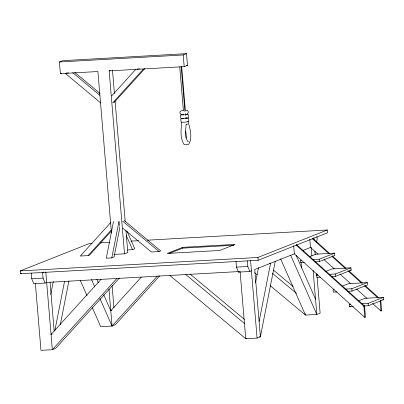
<?xml version="1.0" encoding="UTF-8"?>
<svg xmlns="http://www.w3.org/2000/svg" width="404" height="404" viewBox="0 0 404 404"><rect width="100%" height="100%" fill="white"/><g stroke="black" fill="none" stroke-linecap="round" stroke-linejoin="round"><path stroke-width="0.61" d="M186.062 138.128L186.163 134.83L185.729 131.128M186.113 124.679C185.588 130.255 184.709 136.698 187.83 141.597L188.431 141.663M316.559 242.415L317.16 239.017L316.953 236.527M181.81 122.427C180.921 129.694 179.957 138.133 184.078 144.496L188.658 144.374C192.809 137.522 190.077 128.578 187.981 121.261M50.742 294.516L53.278 281.633M54.838 330.674L64.504 281.603M60.262 324.907L68.897 281.048M113.494 221.549L106.282 258.186L111.797 257.878L114.054 256.979L119.635 228.654L119.478 226.801M111.797 257.878L119.008 221.241M255.495 282.916L258.515 267.579M259.11 321.528L270.584 263.256L269.392 263.322M275.235 261.413L260.393 336.784L257.08 338.092L245.738 338.739L169.857 275.462M111.741 95.859L136.017 69.084M112.782 102.808L143.339 69.109M113.973 102.636L144.95 68.468M110.893 222.326L80.33 256.03L88.077 255.591L89.683 254.954L111.448 230.952M88.077 255.591L111.095 230.204M100.98 279.366L51.045 334.441L52.146 334.002M116.913 278.462L52.328 349.692L40.981 350.339L35.385 283.714M119.377 278.083L55.636 348.384L52.328 349.692L45.788 271.857M103.707 294.774L110.782 310.777L141.249 277.174M92.344 307.727L100.717 326.674L112.059 326.033L157.227 276.215M159.696 275.836L115.372 324.72L112.059 326.033L99.879 298.475M111.464 233.078L97.899 71.528L60.383 73.654L59.403 61.979L62.686 60.676L186.491 53.661L187.476 65.337L184.189 66.64L109.156 70.892L124.518 253.813L113.888 254.414M60.383 73.654L61.479 73.22M109.156 70.892L110.252 70.458M59.403 61.979L183.209 54.964L186.491 53.661M186.098 124.775L187.774 123.882M147.404 240.188L327.26 229.997L327.493 232.8L258.146 260.272L20.437 273.735L20.2 270.933L89.547 243.466L92.067 243.324M20.437 273.735L21.599 273.276M43.637 272.064L42.587 272.483L43.056 278.088L45.102 283.068L46.677 282.441L238.83 271.559M127.619 249.945L132.522 249.667L134.779 248.773L127.159 231.522M124.518 253.813L127.8 252.51L125.952 230.507M122.856 228.225L151.374 252.005L159.12 251.566L160.726 250.929L124.321 220.569M182.593 247.364L167.266 253.434L219.791 250.455L235.118 244.39L182.593 247.364L182.659 248.142L169.039 253.535M110.782 310.777L111.883 310.343M20.2 270.933L257.909 257.469L327.26 229.997M235.997 261.524L236.466 267.13L238.512 272.109L239.562 271.695M238.512 272.109L249.859 271.468L251.434 270.842M294.829 253.651L254.742 269.529L260.393 336.784L259.196 336.85M302.96 250.429L310.514 247.44L317.978 254.177M309.58 256.676L315.903 254.172L334.663 253.111L334.855 255.444L319.342 261.59L315.59 261.807M312.893 259.61L319.145 259.257L334.663 253.111M320.65 277.159L316.898 277.371L316.701 275.038L317.852 274.584M325.897 271.397L332.214 268.892L350.975 267.827L351.172 270.165L335.653 276.311L331.901 276.523M329.204 274.331L335.461 273.973L350.975 267.827M342.259 286.158L348.581 283.653L367.337 282.593L367.534 284.926L352.02 291.072L347.642 291.319M345.571 289.092L351.823 288.739L367.337 282.593M246.839 338.299L245.738 338.739L240.087 271.483M353.278 306.596L349.526 306.808L349.329 304.475L350.48 304.015M358.525 300.829L364.847 298.329L383.603 297.263L383.8 299.601L368.281 305.747L363.908 305.995M349.526 306.808L350.672 306.353M361.832 303.763L368.089 303.409L383.603 297.263M296.198 245.162L363.878 306.217L364.534 305.959L365.474 317.165L364.817 317.428L294.339 253.848L293.658 245.753M372.589 303.439L380.987 311.019L381.649 310.762L380.755 300.172M183.093 110.661C177.881 109.964 179.608 116.574 184.199 114.408M183.421 114.554L180.442 115.14L180.815 118.337L184.522 118.301L188.517 117.62L188.254 114.504L185.441 114.388M185.209 114.312C188.713 115.766 189.597 109.464 186.052 110.454M183.749 118.443L180.77 119.034L181.138 122.23L184.85 122.19L188.845 121.508L188.582 118.397L185.769 118.281M186.224 65.408L187.476 65.337M66.165 73.043L68.544 72.907M137.208 69.018L139.587 68.882M100.237 242.86L109.671 242.324M131.053 241.112L138.602 240.683M182.659 248.142L233.931 245.238M301.636 260.247L300.384 260.322L300.581 262.656L304.333 262.443M31.239 273.124L31.709 278.73L43.056 278.088M236.466 267.13L247.814 266.489L249.859 271.468M45.102 283.068L33.759 283.709L31.709 278.73M349.92 270.236L351.172 270.165M316.701 275.038L317.953 274.967M334.315 289.729L333.063 289.799L333.26 292.137L337.012 291.92M382.548 299.672L383.8 299.601M349.329 304.475L350.581 304.404M74.806 72.437L99.945 93.395M72.715 72.669L99.783 95.243M65.453 73.508L100.899 103.07M273.356 270.039L293.072 286.481M272.453 273.356L296.496 293.405M254.722 272.761L257.141 274.776M270.19 285.653L305.469 315.075L316.817 314.433L320.125 313.12L317.12 277.341M190.057 274.053L244.4 319.367M122.71 221.21L159.12 251.566M185.784 274.563L244.455 323.483M313.029 238.496L329.831 253.656M332.164 255.762L346.167 268.392M348.965 270.917L362.504 283.128M364.837 285.234L378.836 297.869M312.373 238.759L328.71 253.495M331.972 256.444L345.511 268.655M347.844 270.761L361.378 282.972M364.645 285.916L378.179 298.127M324.048 259.651L334.315 268.913M339.916 273.968L350.652 283.653M356.717 289.128L366.989 298.389M296.39 244.481L364.534 305.959M296.087 255.171L315.534 299.177M290.678 255.298L316.817 314.433L313.12 270.438M280.603 258.807L305.469 315.075L305.363 313.817M126.225 235.416L132.522 249.667M96.889 279.346L98.404 282.775M91.506 279.528L94.804 286.991M80.164 280.169L87.012 295.672M380.154 301.056L380.987 311.019M368.089 303.409L368.281 305.747M363.878 306.217L364.817 317.428M351.823 288.739L352.02 291.072M335.461 273.973L335.653 276.311M319.145 259.257L319.342 261.59M313.797 237.774L313.959 239.683M314.908 250.98L315.226 254.747M316.807 273.579L316.963 275.462M311.171 247.182L311.908 255.979M309.833 239.345L310.514 247.44M301.036 262.277L301.51 267.938M257.909 257.469L258.146 260.272M250.546 260.257L257.08 338.092M247.339 260.883L247.814 266.489M183.209 54.964L184.189 66.64M181.638 66.155L185.375 110.701M185.643 113.837L185.744 115.09M185.956 117.599L186.062 118.857M181.128 66.271L184.921 111.443M185.133 113.953L185.239 115.211M179.735 66.938L183.426 110.858M183.689 113.994L183.795 115.251M112.494 70.22L114.443 93.475M115.079 101.02L125.215 221.71M119.064 221.857L119.372 225.563M112.1 285.754L113.948 307.752M108.949 288.951L112.059 326.033M50.096 282.386L54.197 331.25"/></g></svg>
